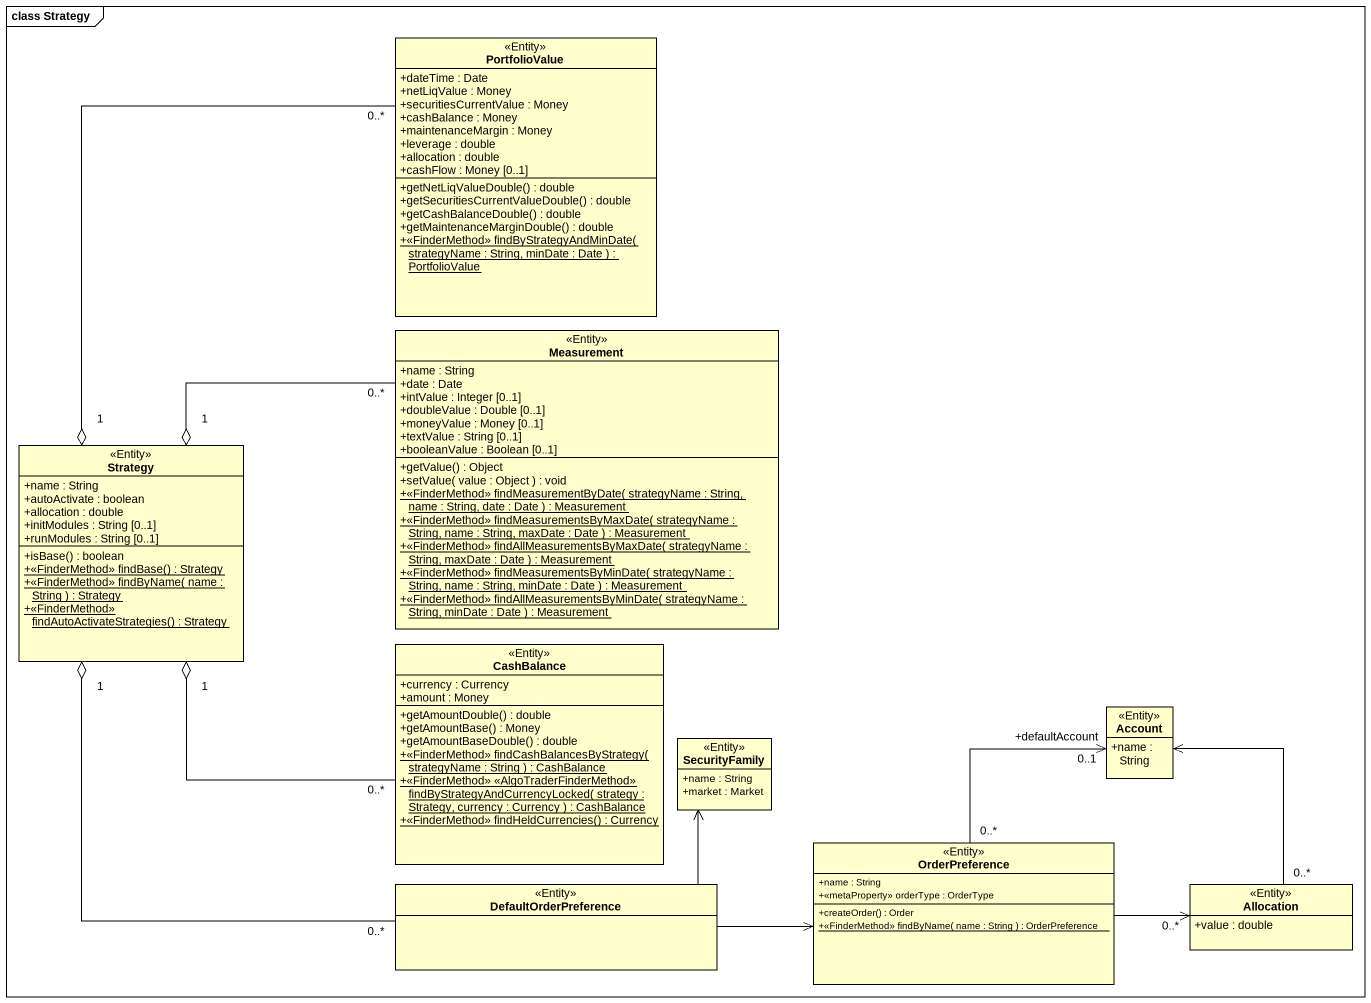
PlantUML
@startuml
mainframe class Strategy
hide circle
hide empty members
skinparam classAttributeIconSize 0
class PortfolioValue <<Entity>> {
  +dateTime : Date
  +netLiqValue : Money
  +securitiesCurrentValue : Money
  +cashBalance : Money
  +maintenanceMargin : Money
  +leverage : double
  +allocation : double
  +cashFlow : Money [0..1]
  +getNetLiqValueDouble() : double
  +getSecuritiesCurrentValueDouble() : double
  +getCashBalanceDouble() : double
  +getMaintenanceMarginDouble() : double
  {static} +<<FinderMethod>> findByStrategyAndMinDate( strategyName : String, minDate : Date ) : PortfolioValue
}
class Measurement <<Entity>> {
  +name : String
  +date : Date
  +intValue : Integer [0..1]
  +doubleValue : Double [0..1]
  +moneyValue : Money [0..1]
  +textValue : String [0..1]
  +booleanValue : Boolean [0..1]
  +getValue() : Object
  +setValue( value : Object ) : void
  {static} +<<FinderMethod>> findMeasurementByDate( strategyName : String, name : String, date : Date ) : Measurement
  {static} +<<FinderMethod>> findMeasurementsByMaxDate( strategyName : String, name : String, maxDate : Date ) : Measurement
  {static} +<<FinderMethod>> findAllMeasurementsByMaxDate( strategyName : String, maxDate : Date ) : Measurement
  {static} +<<FinderMethod>> findMeasurementsByMinDate( strategyName : String, name : String, minDate : Date ) : Measurement
  {static} +<<FinderMethod>> findAllMeasurementsByMinDate( strategyName : String, minDate : Date ) : Measurement
}
class Strategy <<Entity>> {
  +name : String
  +autoActivate : boolean
  +allocation : double
  +initModules : String [0..1]
  +runModules : String [0..1]
  +isBase() : boolean
  {static} +<<FinderMethod>> findBase() : Strategy
  {static} +<<FinderMethod>> findByName( name : String ) : Strategy
  {static} +<<FinderMethod>> findAutoActivateStrategies() : Strategy
}
class CashBalance <<Entity>> {
  +currency : Currency
  +amount : Money
  +getAmountDouble() : double
  +getAmountBase() : Money
  +getAmountBaseDouble() : double
  {static} +<<FinderMethod>> findCashBalancesByStrategy( strategyName : String ) : CashBalance
  {static} +<<FinderMethod>> <<AlgoTraderFinderMethod>> findByStrategyAndCurrencyLocked( strategy : Strategy, currency : Currency ) : CashBalance
  {static} +<<FinderMethod>> findHeldCurrencies() : Currency
}
class SecurityFamily <<Entity>> {
  +name : String
  +market : Market
}
class Account <<Entity>> {
  +name : String
}
class DefaultOrderPreference <<Entity>>
class OrderPreference <<Entity>> {
  +name : String
  +<<metaProperty>> orderType : OrderType
  +createOrder() : Order
  {static} +<<FinderMethod>> findByName( name : String ) : OrderPreference
}
class Allocation <<Entity>> {
  +value : double
}
Strategy "1" o-up- "0..*" PortfolioValue
Strategy "1" o-right- "0..*" Measurement
Strategy "1" o-right- "0..*" CashBalance
DefaultOrderPreference "0..*" -up-o "1" Strategy
DefaultOrderPreference -up-> SecurityFamily
DefaultOrderPreference -right-> OrderPreference
OrderPreference "0..*" -up-> "0..1\n+defaultAccount" Account
Allocation "0..*" -up-> Account
Allocation "0..*" <-left- OrderPreference
@enduml
